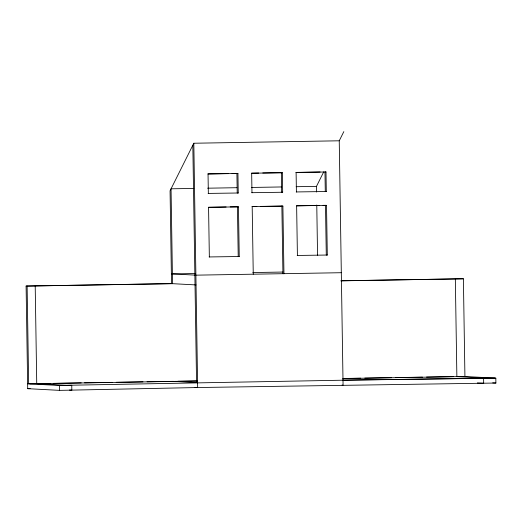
<?xml version="1.0" encoding="UTF-8"?>
<svg xmlns="http://www.w3.org/2000/svg" width="522" height="522" viewBox="0 0 522 522"><rect width="100%" height="100%" fill="white"/><g stroke="black" fill="none" stroke-linecap="round" stroke-linejoin="round"><path stroke-width="0.78" d="M343.822 131.629L339.241 140.796L193.819 143.237L170.068 190.791L171.523 283.622L196.044 284.927M316.567 192.037L316.476 186.367L323.738 171.836M174.172 381.399L175.77 381.367M171.523 283.622L26.1 286.069L27.712 388.668L59.612 390.371L197.655 387.533L495.9 383.037L495.822 378.15L343.006 380.205L66.588 385.295L36.742 383.703L35.209 285.984M207.828 173.904L228.023 173.565M232.062 173.5L237.934 173.474L238.241 192.996L208.134 193.427M251.454 173.167L258.723 173.043M262.762 172.971L282.369 172.71L282.676 192.246L251.761 192.696M295.889 172.404L320.123 171.999M237.934 173.474L208.043 173.976L208.35 193.499M282.369 172.71L251.669 173.239L251.976 192.762M296.196 191.946L326.302 191.515L325.996 171.973L296.104 172.475L296.411 192.018M193.806 188.429L171.053 188.807L172.547 283.674L26.1 286.069M207.612 188.194L236.864 187.705M251.487 187.457L281.547 186.954M296.17 186.706L316.476 186.367M208.35 207.273L226.124 206.973M230.163 206.908L238.456 206.836L239.239 256.511L209.133 256.948M251.976 206.536L256.824 206.458M260.863 206.386L282.891 206.092L283.955 273.678L282.931 273.626L281.873 206.033M296.411 205.792L319.033 205.414M323.072 205.342L326.518 205.355L327.301 255.03L297.194 255.467M238.456 206.836L208.565 207.338L209.348 257.013M282.891 206.092L252.191 206.608L253.255 274.194M326.518 205.355L296.627 205.857L297.409 255.532M172.39 273.906L195.137 273.521M252.824 272.556L282.878 272.047M341.316 272.712L195.894 275.159L171.373 273.854M341.316 280.771L463.392 278.787L464.926 376.506L343.078 378.554M340.729 280.849L463.392 278.787M30.074 383.742L50.386 383.402M53.636 383.35L81.256 382.887M84.505 382.828L112.126 382.365M116.191 382.3L143.002 381.843M147.06 381.778L173.056 381.341L197.584 382.646M177.93 381.256L197.433 380.929M342.85 378.489L360.722 378.182M364.787 378.117L391.591 377.667M395.656 377.595L422.461 377.145M426.526 377.08L453.337 376.63M457.402 376.558L463.908 376.453L495.822 378.15M196.872 381.014L28.658 383.84L27.124 286.121M194.869 382.619L196.559 382.593L192.827 145.22M342.543 380.14L494.804 378.098M27.633 383.787L59.534 385.484L71.755 385.282L71.834 390.169L69.459 390.038M27.712 388.668L30.159 388.629M325.996 171.973L324.971 171.914L325.278 191.457L326.302 191.515M282.676 192.246L281.652 192.194L281.345 172.651M238.241 192.996L237.216 192.938L236.91 173.415M327.301 255.03L326.276 254.977L325.5 205.303M239.239 256.511L238.215 256.459L237.438 206.784M486.719 378.235L456.874 376.643L455.334 278.924M492.709 382.867L495.9 383.037M477.349 382.907L483.679 383.239L483.6 378.359M342.06 385.034L343.078 385.086L339.241 140.796M195.032 387.396L197.655 387.533L193.819 143.237M316.769 205.002L317.559 255.251M59.534 385.484L59.612 390.371"/></g></svg>
